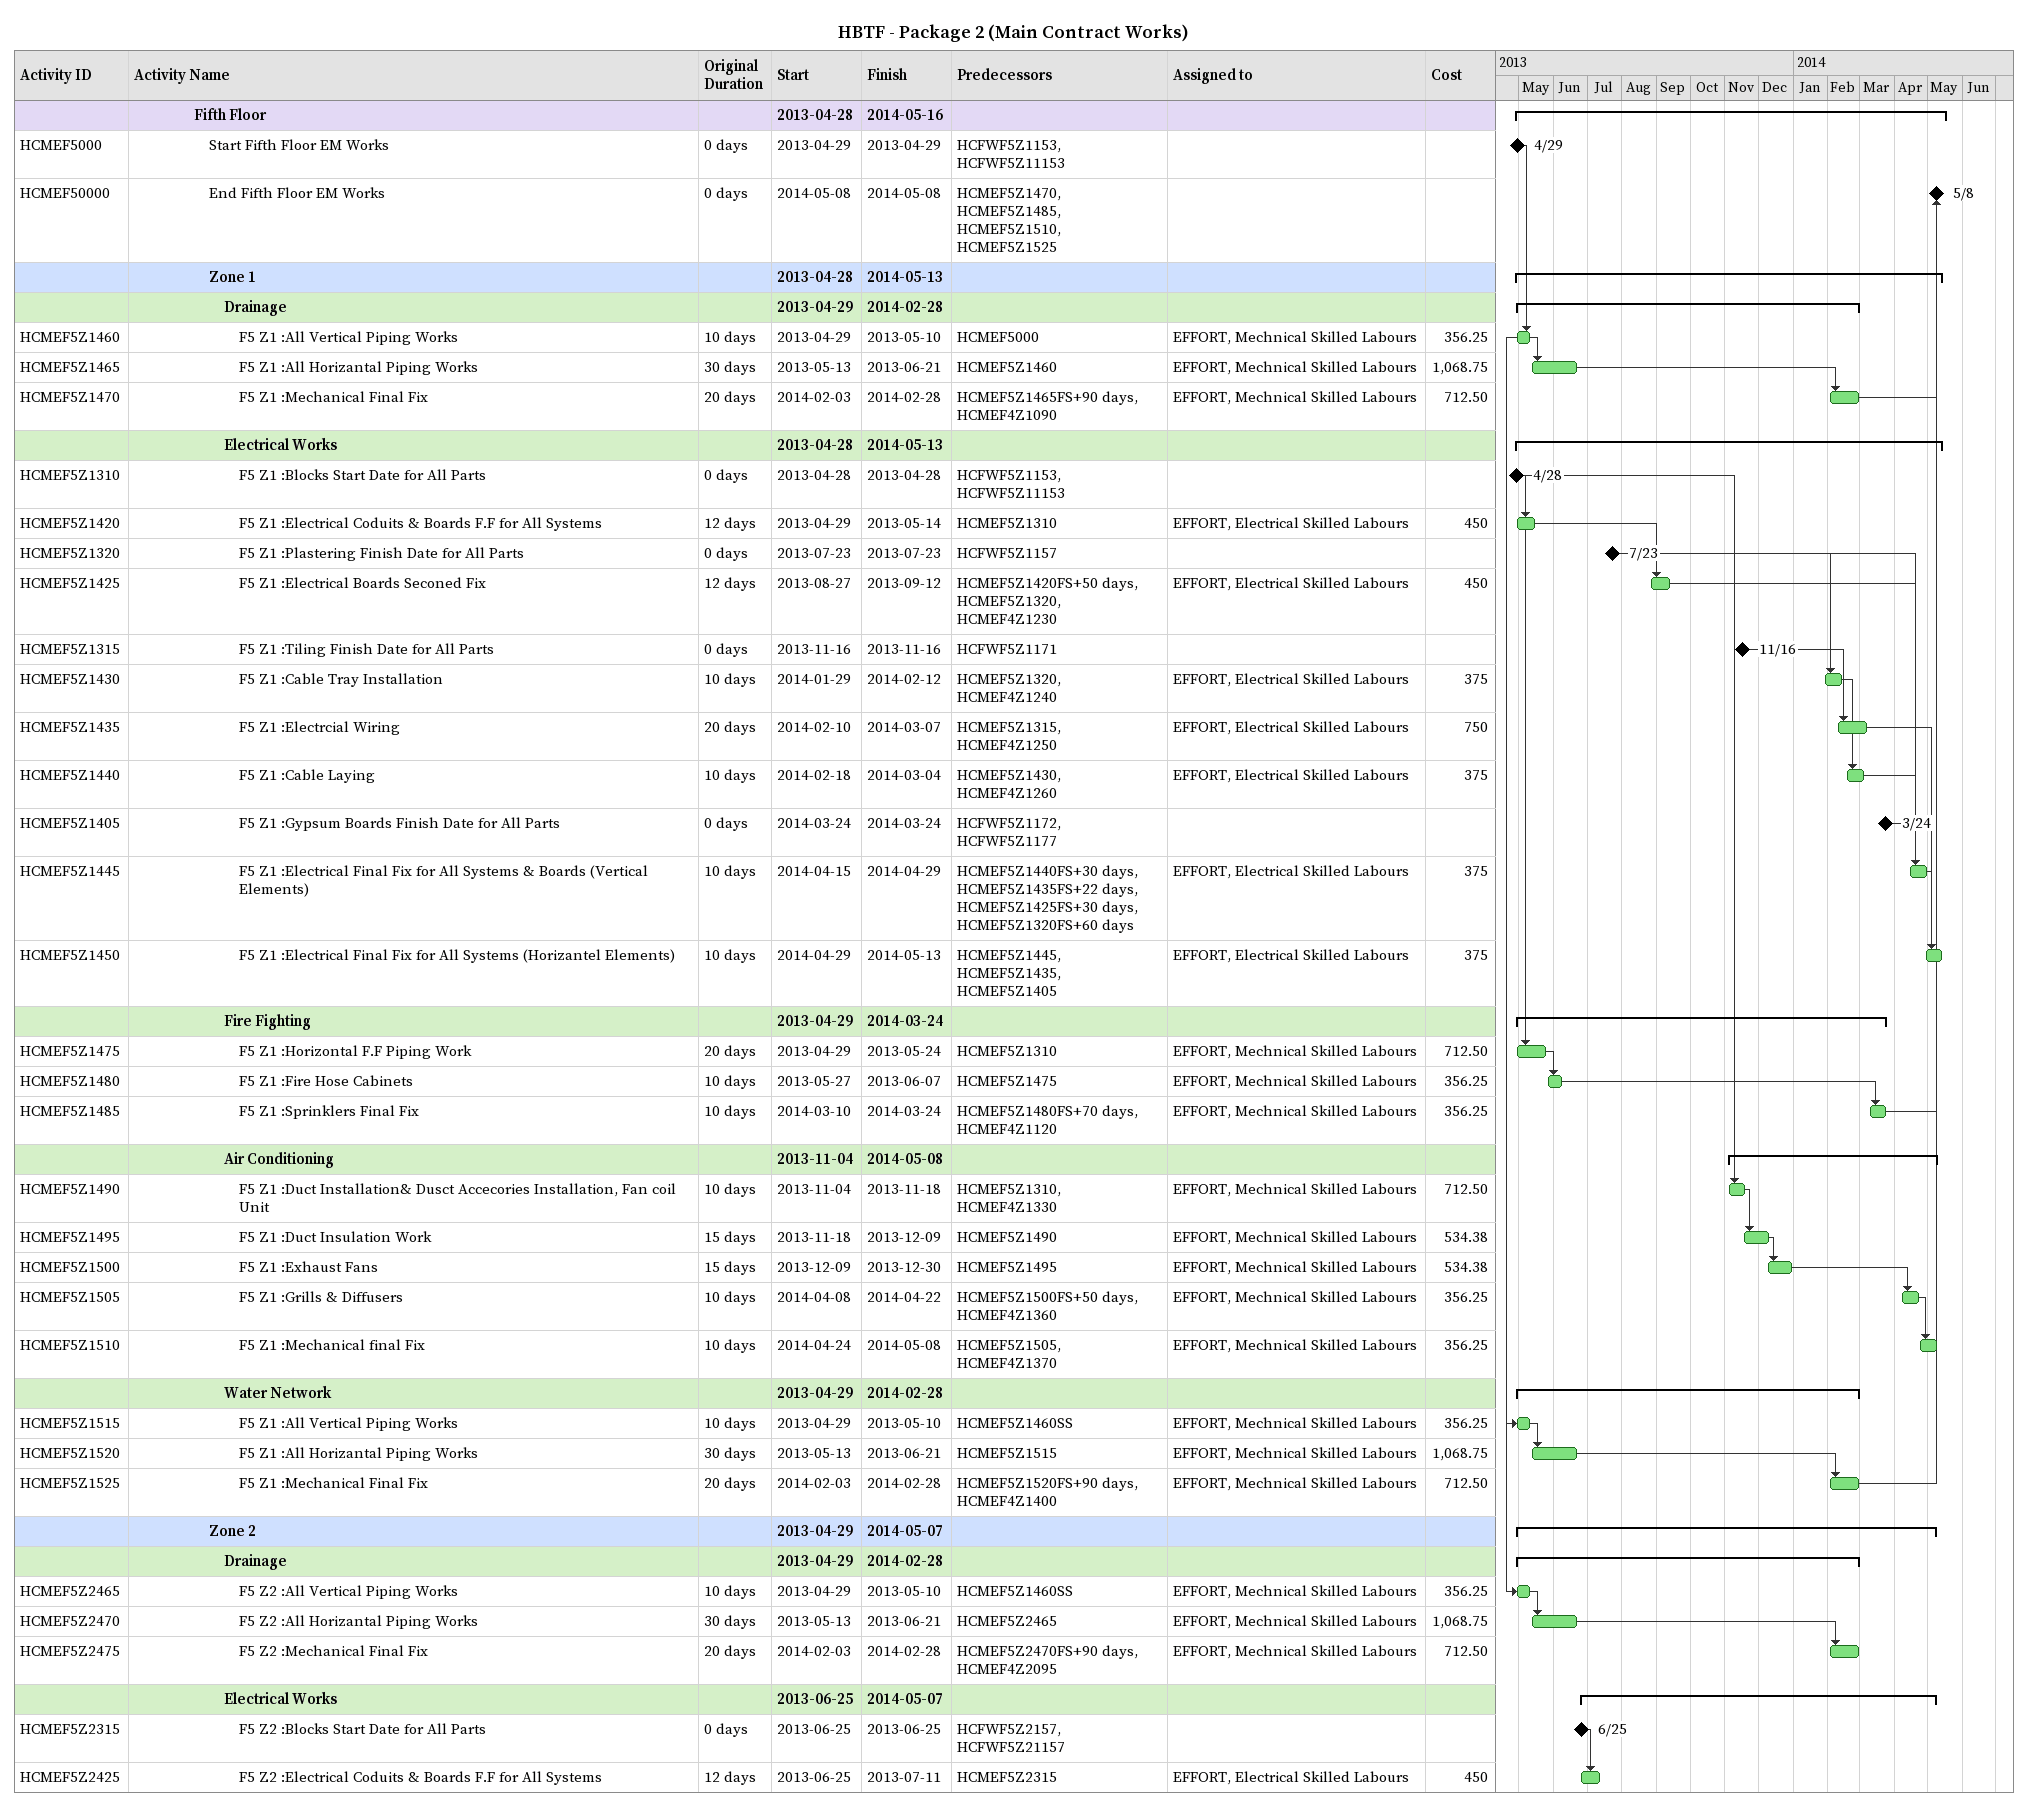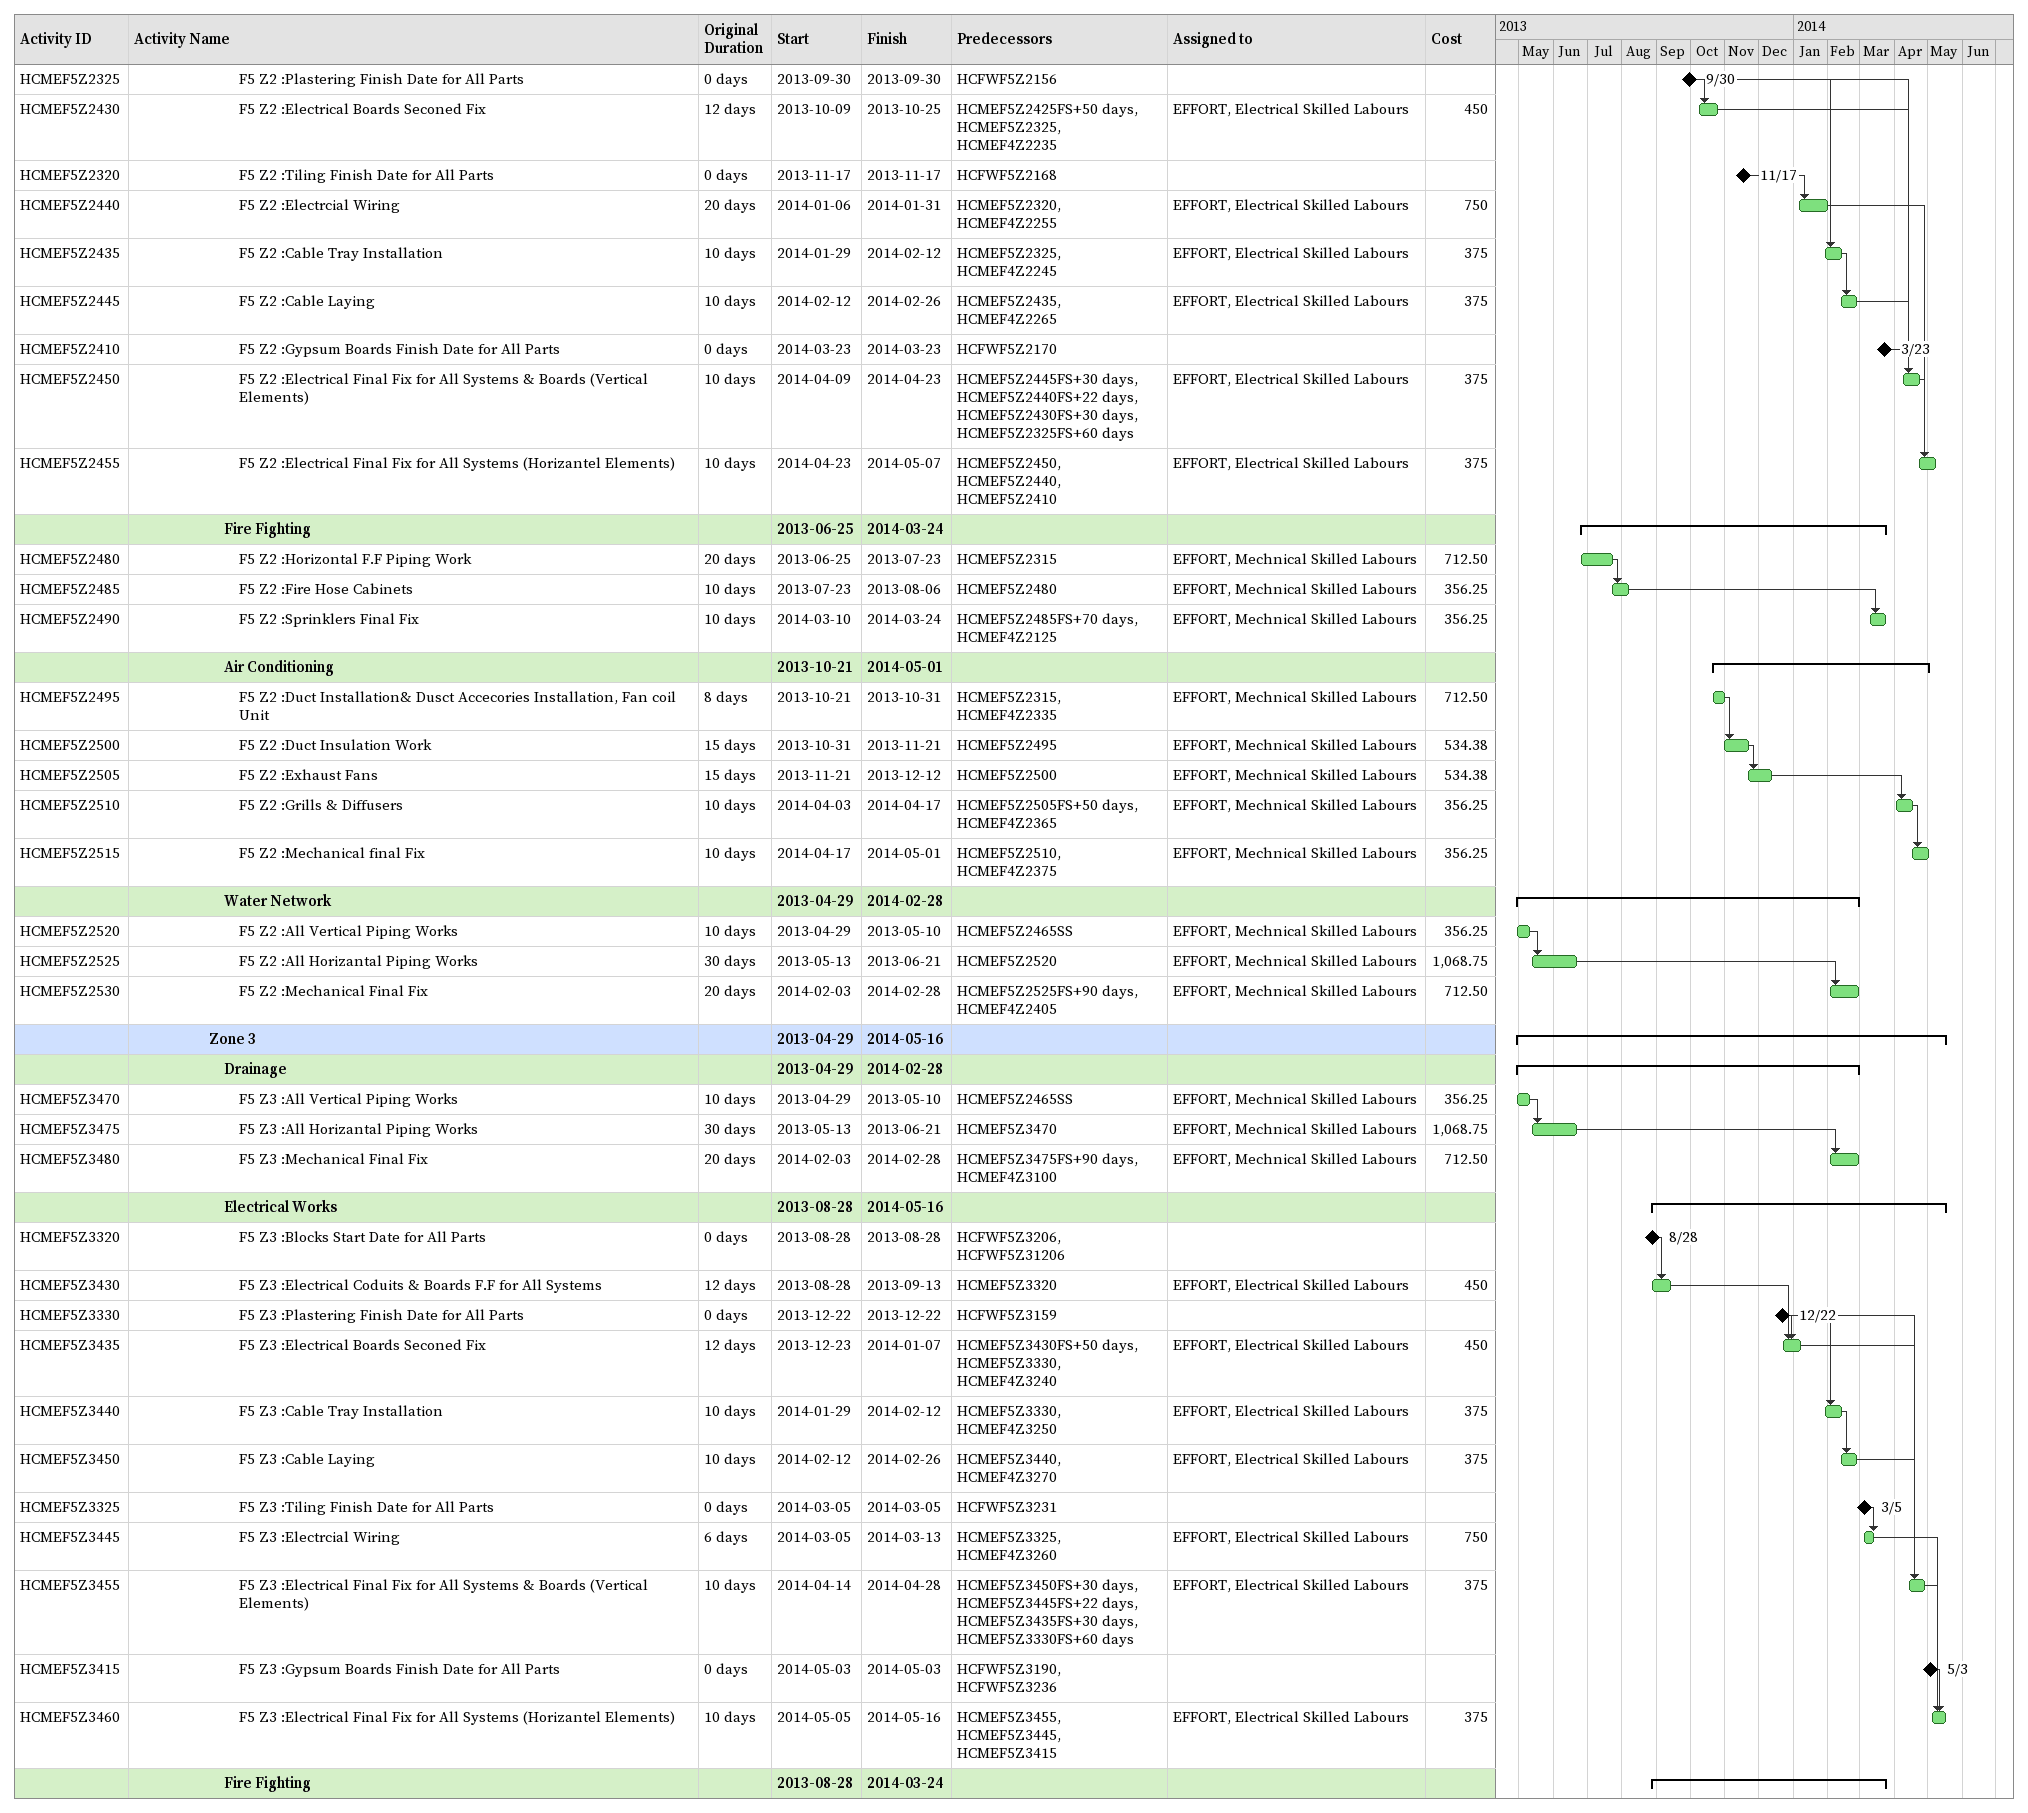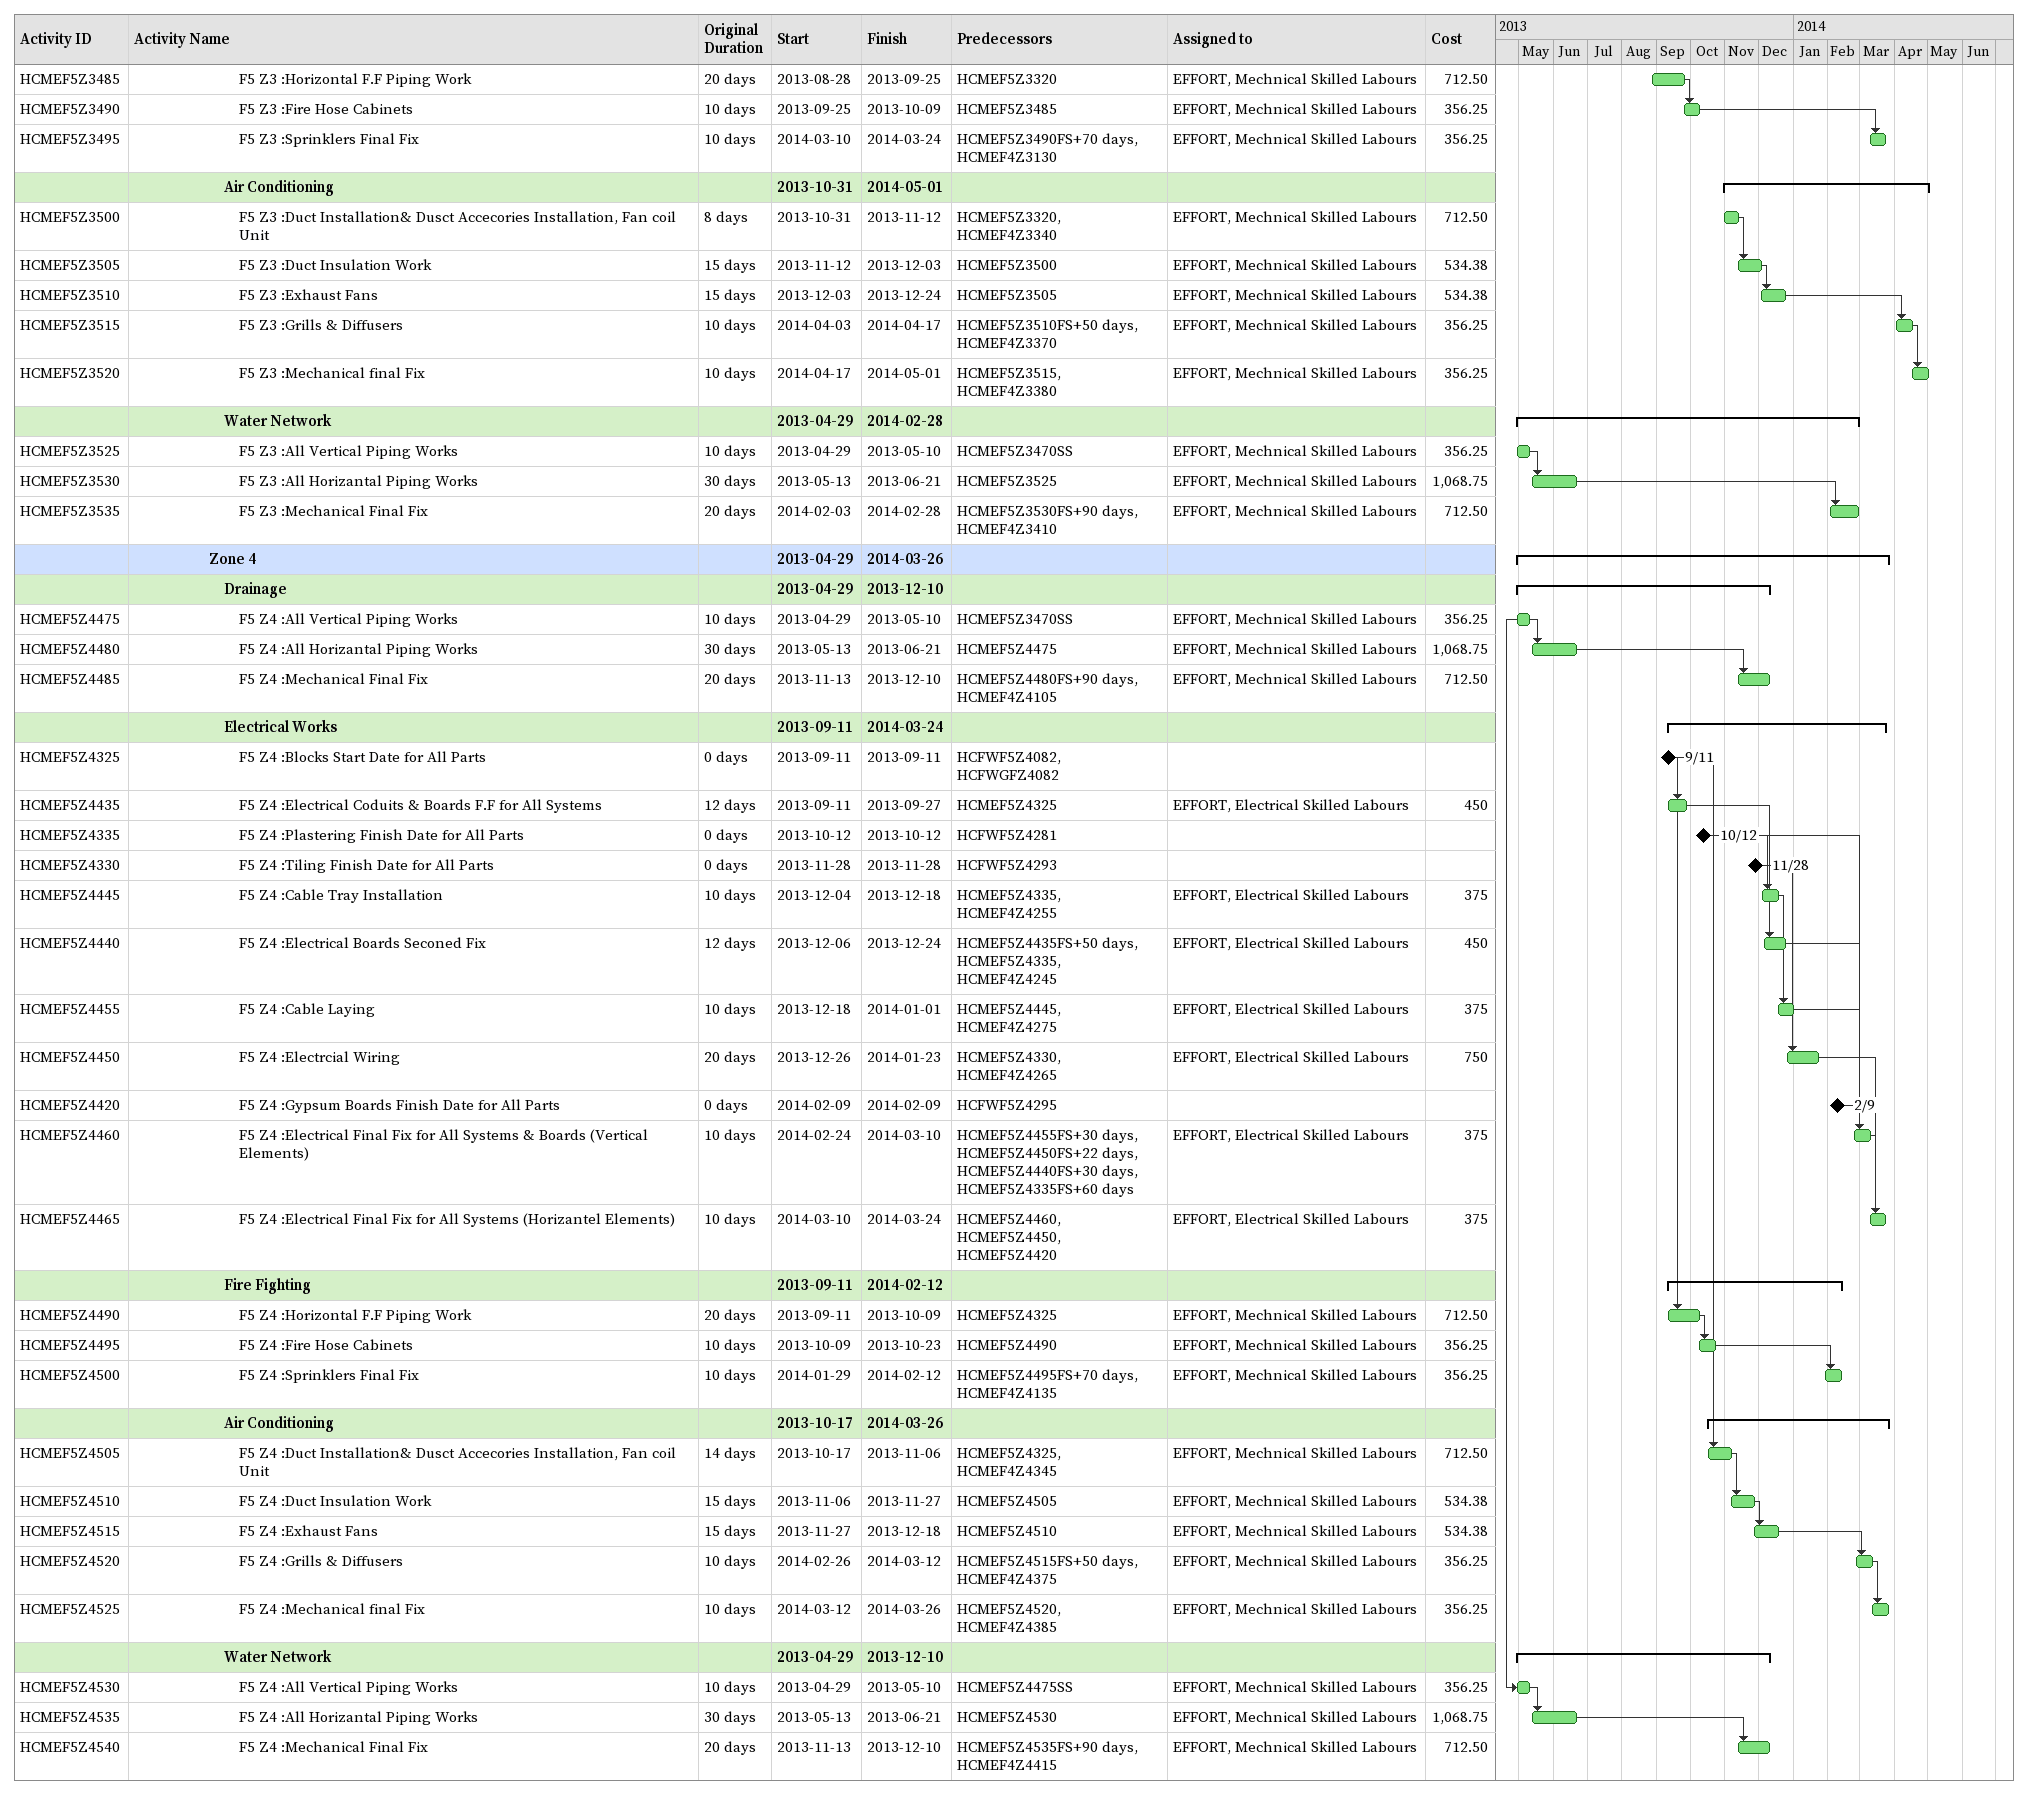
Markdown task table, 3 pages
HBTF - Package 2 (Main Contract Works)

| ID | Level | Task | Original duration | Start | Finish | Predecessors | Resources | Cost |
|---|---|---|---|---|---|---|---|---|
|  | 5 | **Fifth Floor** |  | 2013-04-28 | 2014-05-16 |  |  |  |
| HCMEF5000 | 6 | Start Fifth Floor EM Works | 0d | 2013-04-29 | 2013-04-29 | HCFWF5Z1153, HCFWF5Z11153 |  |  |
| HCMEF50000 | 6 | End Fifth Floor EM Works | 0d | 2014-05-08 | 2014-05-08 | HCMEF5Z1470, HCMEF5Z1485, HCMEF5Z1510, HCMEF5Z1525 |  |  |
|  | 6 | **Zone 1** |  | 2013-04-28 | 2014-05-13 |  |  |  |
|  | 7 | **Drainage** |  | 2013-04-29 | 2014-02-28 |  |  |  |
| HCMEF5Z1460 | 8 | F5 Z1 :All Vertical Piping Works | 10d | 2013-04-29 | 2013-05-10 | HCMEF5000 | EFFORT, Mechnical Skilled Labours | 356.25 |
| HCMEF5Z1465 | 8 | F5 Z1 :All Horizantal Piping Works | 30d | 2013-05-13 | 2013-06-21 | HCMEF5Z1460 | EFFORT, Mechnical Skilled Labours | 1068.75 |
| HCMEF5Z1470 | 8 | F5 Z1 :Mechanical Final Fix | 20d | 2014-02-03 | 2014-02-28 | HCMEF5Z1465FS+90d, HCMEF4Z1090 | EFFORT, Mechnical Skilled Labours | 712.50 |
|  | 7 | **Electrical Works** |  | 2013-04-28 | 2014-05-13 |  |  |  |
| HCMEF5Z1310 | 8 | F5 Z1 :Blocks Start Date for All Parts | 0d | 2013-04-28 | 2013-04-28 | HCFWF5Z1153, HCFWF5Z11153 |  |  |
| HCMEF5Z1420 | 8 | F5 Z1 :Electrical Coduits & Boards F.F for All Systems | 12d | 2013-04-29 | 2013-05-14 | HCMEF5Z1310 | EFFORT, Electrical Skilled Labours | 450 |
| HCMEF5Z1320 | 8 | F5 Z1 :Plastering Finish Date for All Parts | 0d | 2013-07-23 | 2013-07-23 | HCFWF5Z1157 |  |  |
| HCMEF5Z1425 | 8 | F5 Z1 :Electrical Boards Seconed Fix | 12d | 2013-08-27 | 2013-09-12 | HCMEF5Z1420FS+50d, HCMEF5Z1320, HCMEF4Z1230 | EFFORT, Electrical Skilled Labours | 450 |
| HCMEF5Z1315 | 8 | F5 Z1 :Tiling Finish Date for All Parts | 0d | 2013-11-16 | 2013-11-16 | HCFWF5Z1171 |  |  |
| HCMEF5Z1430 | 8 | F5 Z1 :Cable Tray Installation | 10d | 2014-01-29 | 2014-02-12 | HCMEF5Z1320, HCMEF4Z1240 | EFFORT, Electrical Skilled Labours | 375 |
| HCMEF5Z1435 | 8 | F5 Z1 :Electrcial Wiring | 20d | 2014-02-10 | 2014-03-07 | HCMEF5Z1315, HCMEF4Z1250 | EFFORT, Electrical Skilled Labours | 750 |
| HCMEF5Z1440 | 8 | F5 Z1 :Cable Laying | 10d | 2014-02-18 | 2014-03-04 | HCMEF5Z1430, HCMEF4Z1260 | EFFORT, Electrical Skilled Labours | 375 |
| HCMEF5Z1405 | 8 | F5 Z1 :Gypsum Boards Finish Date for All Parts | 0d | 2014-03-24 | 2014-03-24 | HCFWF5Z1172, HCFWF5Z1177 |  |  |
| HCMEF5Z1445 | 8 | F5 Z1 :Electrical Final Fix for All Systems & Boards (Vertical Elements) | 10d | 2014-04-15 | 2014-04-29 | HCMEF5Z1440FS+30d, HCMEF5Z1435FS+22d, HCMEF5Z1425FS+30d, HCMEF5Z1320FS+60d | EFFORT, Electrical Skilled Labours | 375 |
| HCMEF5Z1450 | 8 | F5 Z1 :Electrical Final Fix for All Systems (Horizantel Elements) | 10d | 2014-04-29 | 2014-05-13 | HCMEF5Z1445, HCMEF5Z1435, HCMEF5Z1405 | EFFORT, Electrical Skilled Labours | 375 |
|  | 7 | **Fire Fighting** |  | 2013-04-29 | 2014-03-24 |  |  |  |
| HCMEF5Z1475 | 8 | F5 Z1 :Horizontal F.F Piping Work | 20d | 2013-04-29 | 2013-05-24 | HCMEF5Z1310 | EFFORT, Mechnical Skilled Labours | 712.50 |
| HCMEF5Z1480 | 8 | F5 Z1 :Fire Hose Cabinets | 10d | 2013-05-27 | 2013-06-07 | HCMEF5Z1475 | EFFORT, Mechnical Skilled Labours | 356.25 |
| HCMEF5Z1485 | 8 | F5 Z1 :Sprinklers Final Fix | 10d | 2014-03-10 | 2014-03-24 | HCMEF5Z1480FS+70d, HCMEF4Z1120 | EFFORT, Mechnical Skilled Labours | 356.25 |
|  | 7 | **Air Conditioning** |  | 2013-11-04 | 2014-05-08 |  |  |  |
| HCMEF5Z1490 | 8 | F5 Z1 :Duct Installation& Dusct Accecories Installation, Fan coil Unit | 10d | 2013-11-04 | 2013-11-18 | HCMEF5Z1310, HCMEF4Z1330 | EFFORT, Mechnical Skilled Labours | 712.50 |
| HCMEF5Z1495 | 8 | F5 Z1 :Duct Insulation Work | 15d | 2013-11-18 | 2013-12-09 | HCMEF5Z1490 | EFFORT, Mechnical Skilled Labours | 534.38 |
| HCMEF5Z1500 | 8 | F5 Z1 :Exhaust Fans | 15d | 2013-12-09 | 2013-12-30 | HCMEF5Z1495 | EFFORT, Mechnical Skilled Labours | 534.38 |
| HCMEF5Z1505 | 8 | F5 Z1 :Grills & Diffusers | 10d | 2014-04-08 | 2014-04-22 | HCMEF5Z1500FS+50d, HCMEF4Z1360 | EFFORT, Mechnical Skilled Labours | 356.25 |
| HCMEF5Z1510 | 8 | F5 Z1 :Mechanical final Fix | 10d | 2014-04-24 | 2014-05-08 | HCMEF5Z1505, HCMEF4Z1370 | EFFORT, Mechnical Skilled Labours | 356.25 |
|  | 7 | **Water Network** |  | 2013-04-29 | 2014-02-28 |  |  |  |
| HCMEF5Z1515 | 8 | F5 Z1 :All Vertical Piping Works | 10d | 2013-04-29 | 2013-05-10 | HCMEF5Z1460SS | EFFORT, Mechnical Skilled Labours | 356.25 |
| HCMEF5Z1520 | 8 | F5 Z1 :All Horizantal Piping Works | 30d | 2013-05-13 | 2013-06-21 | HCMEF5Z1515 | EFFORT, Mechnical Skilled Labours | 1068.75 |
| HCMEF5Z1525 | 8 | F5 Z1 :Mechanical Final Fix | 20d | 2014-02-03 | 2014-02-28 | HCMEF5Z1520FS+90d, HCMEF4Z1400 | EFFORT, Mechnical Skilled Labours | 712.50 |
|  | 6 | **Zone 2** |  | 2013-04-29 | 2014-05-07 |  |  |  |
|  | 7 | **Drainage** |  | 2013-04-29 | 2014-02-28 |  |  |  |
| HCMEF5Z2465 | 8 | F5 Z2 :All Vertical Piping Works | 10d | 2013-04-29 | 2013-05-10 | HCMEF5Z1460SS | EFFORT, Mechnical Skilled Labours | 356.25 |
| HCMEF5Z2470 | 8 | F5 Z2 :All Horizantal Piping Works | 30d | 2013-05-13 | 2013-06-21 | HCMEF5Z2465 | EFFORT, Mechnical Skilled Labours | 1068.75 |
| HCMEF5Z2475 | 8 | F5 Z2 :Mechanical Final Fix | 20d | 2014-02-03 | 2014-02-28 | HCMEF5Z2470FS+90d, HCMEF4Z2095 | EFFORT, Mechnical Skilled Labours | 712.50 |
|  | 7 | **Electrical Works** |  | 2013-06-25 | 2014-05-07 |  |  |  |
| HCMEF5Z2315 | 8 | F5 Z2 :Blocks Start Date for All Parts | 0d | 2013-06-25 | 2013-06-25 | HCFWF5Z2157, HCFWF5Z21157 |  |  |
| HCMEF5Z2425 | 8 | F5 Z2 :Electrical Coduits & Boards F.F for All Systems | 12d | 2013-06-25 | 2013-07-11 | HCMEF5Z2315 | EFFORT, Electrical Skilled Labours | 450 |
| HCMEF5Z2325 | 8 | F5 Z2 :Plastering Finish Date for All Parts | 0d | 2013-09-30 | 2013-09-30 | HCFWF5Z2156 |  |  |
| HCMEF5Z2430 | 8 | F5 Z2 :Electrical Boards Seconed Fix | 12d | 2013-10-09 | 2013-10-25 | HCMEF5Z2425FS+50d, HCMEF5Z2325, HCMEF4Z2235 | EFFORT, Electrical Skilled Labours | 450 |
| HCMEF5Z2320 | 8 | F5 Z2 :Tiling Finish Date for All Parts | 0d | 2013-11-17 | 2013-11-17 | HCFWF5Z2168 |  |  |
| HCMEF5Z2440 | 8 | F5 Z2 :Electrcial Wiring | 20d | 2014-01-06 | 2014-01-31 | HCMEF5Z2320, HCMEF4Z2255 | EFFORT, Electrical Skilled Labours | 750 |
| HCMEF5Z2435 | 8 | F5 Z2 :Cable Tray Installation | 10d | 2014-01-29 | 2014-02-12 | HCMEF5Z2325, HCMEF4Z2245 | EFFORT, Electrical Skilled Labours | 375 |
| HCMEF5Z2445 | 8 | F5 Z2 :Cable Laying | 10d | 2014-02-12 | 2014-02-26 | HCMEF5Z2435, HCMEF4Z2265 | EFFORT, Electrical Skilled Labours | 375 |
| HCMEF5Z2410 | 8 | F5 Z2 :Gypsum Boards Finish Date for All Parts | 0d | 2014-03-23 | 2014-03-23 | HCFWF5Z2170 |  |  |
| HCMEF5Z2450 | 8 | F5 Z2 :Electrical Final Fix for All Systems & Boards (Vertical Elements) | 10d | 2014-04-09 | 2014-04-23 | HCMEF5Z2445FS+30d, HCMEF5Z2440FS+22d, HCMEF5Z2430FS+30d, HCMEF5Z2325FS+60d | EFFORT, Electrical Skilled Labours | 375 |
| HCMEF5Z2455 | 8 | F5 Z2 :Electrical Final Fix for All Systems (Horizantel Elements) | 10d | 2014-04-23 | 2014-05-07 | HCMEF5Z2450, HCMEF5Z2440, HCMEF5Z2410 | EFFORT, Electrical Skilled Labours | 375 |
|  | 7 | **Fire Fighting** |  | 2013-06-25 | 2014-03-24 |  |  |  |
| HCMEF5Z2480 | 8 | F5 Z2 :Horizontal F.F Piping Work | 20d | 2013-06-25 | 2013-07-23 | HCMEF5Z2315 | EFFORT, Mechnical Skilled Labours | 712.50 |
| HCMEF5Z2485 | 8 | F5 Z2 :Fire Hose Cabinets | 10d | 2013-07-23 | 2013-08-06 | HCMEF5Z2480 | EFFORT, Mechnical Skilled Labours | 356.25 |
| HCMEF5Z2490 | 8 | F5 Z2 :Sprinklers Final Fix | 10d | 2014-03-10 | 2014-03-24 | HCMEF5Z2485FS+70d, HCMEF4Z2125 | EFFORT, Mechnical Skilled Labours | 356.25 |
|  | 7 | **Air Conditioning** |  | 2013-10-21 | 2014-05-01 |  |  |  |
| HCMEF5Z2495 | 8 | F5 Z2 :Duct Installation& Dusct Accecories Installation, Fan coil Unit | 8d | 2013-10-21 | 2013-10-31 | HCMEF5Z2315, HCMEF4Z2335 | EFFORT, Mechnical Skilled Labours | 712.50 |
| HCMEF5Z2500 | 8 | F5 Z2 :Duct Insulation Work | 15d | 2013-10-31 | 2013-11-21 | HCMEF5Z2495 | EFFORT, Mechnical Skilled Labours | 534.38 |
| HCMEF5Z2505 | 8 | F5 Z2 :Exhaust Fans | 15d | 2013-11-21 | 2013-12-12 | HCMEF5Z2500 | EFFORT, Mechnical Skilled Labours | 534.38 |
| HCMEF5Z2510 | 8 | F5 Z2 :Grills & Diffusers | 10d | 2014-04-03 | 2014-04-17 | HCMEF5Z2505FS+50d, HCMEF4Z2365 | EFFORT, Mechnical Skilled Labours | 356.25 |
| HCMEF5Z2515 | 8 | F5 Z2 :Mechanical final Fix | 10d | 2014-04-17 | 2014-05-01 | HCMEF5Z2510, HCMEF4Z2375 | EFFORT, Mechnical Skilled Labours | 356.25 |
|  | 7 | **Water Network** |  | 2013-04-29 | 2014-02-28 |  |  |  |
| HCMEF5Z2520 | 8 | F5 Z2 :All Vertical Piping Works | 10d | 2013-04-29 | 2013-05-10 | HCMEF5Z2465SS | EFFORT, Mechnical Skilled Labours | 356.25 |
| HCMEF5Z2525 | 8 | F5 Z2 :All Horizantal Piping Works | 30d | 2013-05-13 | 2013-06-21 | HCMEF5Z2520 | EFFORT, Mechnical Skilled Labours | 1068.75 |
| HCMEF5Z2530 | 8 | F5 Z2 :Mechanical Final Fix | 20d | 2014-02-03 | 2014-02-28 | HCMEF5Z2525FS+90d, HCMEF4Z2405 | EFFORT, Mechnical Skilled Labours | 712.50 |
|  | 6 | **Zone 3** |  | 2013-04-29 | 2014-05-16 |  |  |  |
|  | 7 | **Drainage** |  | 2013-04-29 | 2014-02-28 |  |  |  |
| HCMEF5Z3470 | 8 | F5 Z3 :All Vertical Piping Works | 10d | 2013-04-29 | 2013-05-10 | HCMEF5Z2465SS | EFFORT, Mechnical Skilled Labours | 356.25 |
| HCMEF5Z3475 | 8 | F5 Z3 :All Horizantal Piping Works | 30d | 2013-05-13 | 2013-06-21 | HCMEF5Z3470 | EFFORT, Mechnical Skilled Labours | 1068.75 |
| HCMEF5Z3480 | 8 | F5 Z3 :Mechanical Final Fix | 20d | 2014-02-03 | 2014-02-28 | HCMEF5Z3475FS+90d, HCMEF4Z3100 | EFFORT, Mechnical Skilled Labours | 712.50 |
|  | 7 | **Electrical Works** |  | 2013-08-28 | 2014-05-16 |  |  |  |
| HCMEF5Z3320 | 8 | F5 Z3 :Blocks Start Date for All Parts | 0d | 2013-08-28 | 2013-08-28 | HCFWF5Z3206, HCFWF5Z31206 |  |  |
| HCMEF5Z3430 | 8 | F5 Z3 :Electrical Coduits & Boards F.F for All Systems | 12d | 2013-08-28 | 2013-09-13 | HCMEF5Z3320 | EFFORT, Electrical Skilled Labours | 450 |
| HCMEF5Z3330 | 8 | F5 Z3 :Plastering Finish Date for All Parts | 0d | 2013-12-22 | 2013-12-22 | HCFWF5Z3159 |  |  |
| HCMEF5Z3435 | 8 | F5 Z3 :Electrical Boards Seconed Fix | 12d | 2013-12-23 | 2014-01-07 | HCMEF5Z3430FS+50d, HCMEF5Z3330, HCMEF4Z3240 | EFFORT, Electrical Skilled Labours | 450 |
| HCMEF5Z3440 | 8 | F5 Z3 :Cable Tray Installation | 10d | 2014-01-29 | 2014-02-12 | HCMEF5Z3330, HCMEF4Z3250 | EFFORT, Electrical Skilled Labours | 375 |
| HCMEF5Z3450 | 8 | F5 Z3 :Cable Laying | 10d | 2014-02-12 | 2014-02-26 | HCMEF5Z3440, HCMEF4Z3270 | EFFORT, Electrical Skilled Labours | 375 |
| HCMEF5Z3325 | 8 | F5 Z3 :Tiling Finish Date for All Parts | 0d | 2014-03-05 | 2014-03-05 | HCFWF5Z3231 |  |  |
| HCMEF5Z3445 | 8 | F5 Z3 :Electrcial Wiring | 6d | 2014-03-05 | 2014-03-13 | HCMEF5Z3325, HCMEF4Z3260 | EFFORT, Electrical Skilled Labours | 750 |
| HCMEF5Z3455 | 8 | F5 Z3 :Electrical Final Fix for All Systems & Boards (Vertical Elements) | 10d | 2014-04-14 | 2014-04-28 | HCMEF5Z3450FS+30d, HCMEF5Z3445FS+22d, HCMEF5Z3435FS+30d, HCMEF5Z3330FS+60d | EFFORT, Electrical Skilled Labours | 375 |
| HCMEF5Z3415 | 8 | F5 Z3 :Gypsum Boards Finish Date for All Parts | 0d | 2014-05-03 | 2014-05-03 | HCFWF5Z3190, HCFWF5Z3236 |  |  |
| HCMEF5Z3460 | 8 | F5 Z3 :Electrical Final Fix for All Systems (Horizantel Elements) | 10d | 2014-05-05 | 2014-05-16 | HCMEF5Z3455, HCMEF5Z3445, HCMEF5Z3415 | EFFORT, Electrical Skilled Labours | 375 |
|  | 7 | **Fire Fighting** |  | 2013-08-28 | 2014-03-24 |  |  |  |
| HCMEF5Z3485 | 8 | F5 Z3 :Horizontal F.F Piping Work | 20d | 2013-08-28 | 2013-09-25 | HCMEF5Z3320 | EFFORT, Mechnical Skilled Labours | 712.50 |
| HCMEF5Z3490 | 8 | F5 Z3 :Fire Hose Cabinets | 10d | 2013-09-25 | 2013-10-09 | HCMEF5Z3485 | EFFORT, Mechnical Skilled Labours | 356.25 |
| HCMEF5Z3495 | 8 | F5 Z3 :Sprinklers Final Fix | 10d | 2014-03-10 | 2014-03-24 | HCMEF5Z3490FS+70d, HCMEF4Z3130 | EFFORT, Mechnical Skilled Labours | 356.25 |
|  | 7 | **Air Conditioning** |  | 2013-10-31 | 2014-05-01 |  |  |  |
| HCMEF5Z3500 | 8 | F5 Z3 :Duct Installation& Dusct Accecories Installation, Fan coil Unit | 8d | 2013-10-31 | 2013-11-12 | HCMEF5Z3320, HCMEF4Z3340 | EFFORT, Mechnical Skilled Labours | 712.50 |
| HCMEF5Z3505 | 8 | F5 Z3 :Duct Insulation Work | 15d | 2013-11-12 | 2013-12-03 | HCMEF5Z3500 | EFFORT, Mechnical Skilled Labours | 534.38 |
| HCMEF5Z3510 | 8 | F5 Z3 :Exhaust Fans | 15d | 2013-12-03 | 2013-12-24 | HCMEF5Z3505 | EFFORT, Mechnical Skilled Labours | 534.38 |
| HCMEF5Z3515 | 8 | F5 Z3 :Grills & Diffusers | 10d | 2014-04-03 | 2014-04-17 | HCMEF5Z3510FS+50d, HCMEF4Z3370 | EFFORT, Mechnical Skilled Labours | 356.25 |
| HCMEF5Z3520 | 8 | F5 Z3 :Mechanical final Fix | 10d | 2014-04-17 | 2014-05-01 | HCMEF5Z3515, HCMEF4Z3380 | EFFORT, Mechnical Skilled Labours | 356.25 |
|  | 7 | **Water Network** |  | 2013-04-29 | 2014-02-28 |  |  |  |
| HCMEF5Z3525 | 8 | F5 Z3 :All Vertical Piping Works | 10d | 2013-04-29 | 2013-05-10 | HCMEF5Z3470SS | EFFORT, Mechnical Skilled Labours | 356.25 |
| HCMEF5Z3530 | 8 | F5 Z3 :All Horizantal Piping Works | 30d | 2013-05-13 | 2013-06-21 | HCMEF5Z3525 | EFFORT, Mechnical Skilled Labours | 1068.75 |
| HCMEF5Z3535 | 8 | F5 Z3 :Mechanical Final Fix | 20d | 2014-02-03 | 2014-02-28 | HCMEF5Z3530FS+90d, HCMEF4Z3410 | EFFORT, Mechnical Skilled Labours | 712.50 |
|  | 6 | **Zone 4** |  | 2013-04-29 | 2014-03-26 |  |  |  |
|  | 7 | **Drainage** |  | 2013-04-29 | 2013-12-10 |  |  |  |
| HCMEF5Z4475 | 8 | F5 Z4 :All Vertical Piping Works | 10d | 2013-04-29 | 2013-05-10 | HCMEF5Z3470SS | EFFORT, Mechnical Skilled Labours | 356.25 |
| HCMEF5Z4480 | 8 | F5 Z4 :All Horizantal Piping Works | 30d | 2013-05-13 | 2013-06-21 | HCMEF5Z4475 | EFFORT, Mechnical Skilled Labours | 1068.75 |
| HCMEF5Z4485 | 8 | F5 Z4 :Mechanical Final Fix | 20d | 2013-11-13 | 2013-12-10 | HCMEF5Z4480FS+90d, HCMEF4Z4105 | EFFORT, Mechnical Skilled Labours | 712.50 |
|  | 7 | **Electrical Works** |  | 2013-09-11 | 2014-03-24 |  |  |  |
| HCMEF5Z4325 | 8 | F5 Z4 :Blocks Start Date for All Parts | 0d | 2013-09-11 | 2013-09-11 | HCFWF5Z4082, HCFWGFZ4082 |  |  |
| HCMEF5Z4435 | 8 | F5 Z4 :Electrical Coduits & Boards F.F for All Systems | 12d | 2013-09-11 | 2013-09-27 | HCMEF5Z4325 | EFFORT, Electrical Skilled Labours | 450 |
| HCMEF5Z4335 | 8 | F5 Z4 :Plastering Finish Date for All Parts | 0d | 2013-10-12 | 2013-10-12 | HCFWF5Z4281 |  |  |
| HCMEF5Z4330 | 8 | F5 Z4 :Tiling Finish Date for All Parts | 0d | 2013-11-28 | 2013-11-28 | HCFWF5Z4293 |  |  |
| HCMEF5Z4445 | 8 | F5 Z4 :Cable Tray Installation | 10d | 2013-12-04 | 2013-12-18 | HCMEF5Z4335, HCMEF4Z4255 | EFFORT, Electrical Skilled Labours | 375 |
| HCMEF5Z4440 | 8 | F5 Z4 :Electrical Boards Seconed Fix | 12d | 2013-12-06 | 2013-12-24 | HCMEF5Z4435FS+50d, HCMEF5Z4335, HCMEF4Z4245 | EFFORT, Electrical Skilled Labours | 450 |
| HCMEF5Z4455 | 8 | F5 Z4 :Cable Laying | 10d | 2013-12-18 | 2014-01-01 | HCMEF5Z4445, HCMEF4Z4275 | EFFORT, Electrical Skilled Labours | 375 |
| HCMEF5Z4450 | 8 | F5 Z4 :Electrcial Wiring | 20d | 2013-12-26 | 2014-01-23 | HCMEF5Z4330, HCMEF4Z4265 | EFFORT, Electrical Skilled Labours | 750 |
| HCMEF5Z4420 | 8 | F5 Z4 :Gypsum Boards Finish Date for All Parts | 0d | 2014-02-09 | 2014-02-09 | HCFWF5Z4295 |  |  |
| HCMEF5Z4460 | 8 | F5 Z4 :Electrical Final Fix for All Systems & Boards (Vertical Elements) | 10d | 2014-02-24 | 2014-03-10 | HCMEF5Z4455FS+30d, HCMEF5Z4450FS+22d, HCMEF5Z4440FS+30d, HCMEF5Z4335FS+60d | EFFORT, Electrical Skilled Labours | 375 |
| HCMEF5Z4465 | 8 | F5 Z4 :Electrical Final Fix for All Systems (Horizantel Elements) | 10d | 2014-03-10 | 2014-03-24 | HCMEF5Z4460, HCMEF5Z4450, HCMEF5Z4420 | EFFORT, Electrical Skilled Labours | 375 |
|  | 7 | **Fire Fighting** |  | 2013-09-11 | 2014-02-12 |  |  |  |
| HCMEF5Z4490 | 8 | F5 Z4 :Horizontal F.F Piping Work | 20d | 2013-09-11 | 2013-10-09 | HCMEF5Z4325 | EFFORT, Mechnical Skilled Labours | 712.50 |
| HCMEF5Z4495 | 8 | F5 Z4 :Fire Hose Cabinets | 10d | 2013-10-09 | 2013-10-23 | HCMEF5Z4490 | EFFORT, Mechnical Skilled Labours | 356.25 |
| HCMEF5Z4500 | 8 | F5 Z4 :Sprinklers Final Fix | 10d | 2014-01-29 | 2014-02-12 | HCMEF5Z4495FS+70d, HCMEF4Z4135 | EFFORT, Mechnical Skilled Labours | 356.25 |
|  | 7 | **Air Conditioning** |  | 2013-10-17 | 2014-03-26 |  |  |  |
| HCMEF5Z4505 | 8 | F5 Z4 :Duct Installation& Dusct Accecories Installation, Fan coil Unit | 14d | 2013-10-17 | 2013-11-06 | HCMEF5Z4325, HCMEF4Z4345 | EFFORT, Mechnical Skilled Labours | 712.50 |
| HCMEF5Z4510 | 8 | F5 Z4 :Duct Insulation Work | 15d | 2013-11-06 | 2013-11-27 | HCMEF5Z4505 | EFFORT, Mechnical Skilled Labours | 534.38 |
| HCMEF5Z4515 | 8 | F5 Z4 :Exhaust Fans | 15d | 2013-11-27 | 2013-12-18 | HCMEF5Z4510 | EFFORT, Mechnical Skilled Labours | 534.38 |
| HCMEF5Z4520 | 8 | F5 Z4 :Grills & Diffusers | 10d | 2014-02-26 | 2014-03-12 | HCMEF5Z4515FS+50d, HCMEF4Z4375 | EFFORT, Mechnical Skilled Labours | 356.25 |
| HCMEF5Z4525 | 8 | F5 Z4 :Mechanical final Fix | 10d | 2014-03-12 | 2014-03-26 | HCMEF5Z4520, HCMEF4Z4385 | EFFORT, Mechnical Skilled Labours | 356.25 |
|  | 7 | **Water Network** |  | 2013-04-29 | 2013-12-10 |  |  |  |
| HCMEF5Z4530 | 8 | F5 Z4 :All Vertical Piping Works | 10d | 2013-04-29 | 2013-05-10 | HCMEF5Z4475SS | EFFORT, Mechnical Skilled Labours | 356.25 |
| HCMEF5Z4535 | 8 | F5 Z4 :All Horizantal Piping Works | 30d | 2013-05-13 | 2013-06-21 | HCMEF5Z4530 | EFFORT, Mechnical Skilled Labours | 1068.75 |
| HCMEF5Z4540 | 8 | F5 Z4 :Mechanical Final Fix | 20d | 2013-11-13 | 2013-12-10 | HCMEF5Z4535FS+90d, HCMEF4Z4415 | EFFORT, Mechnical Skilled Labours | 712.50 |
